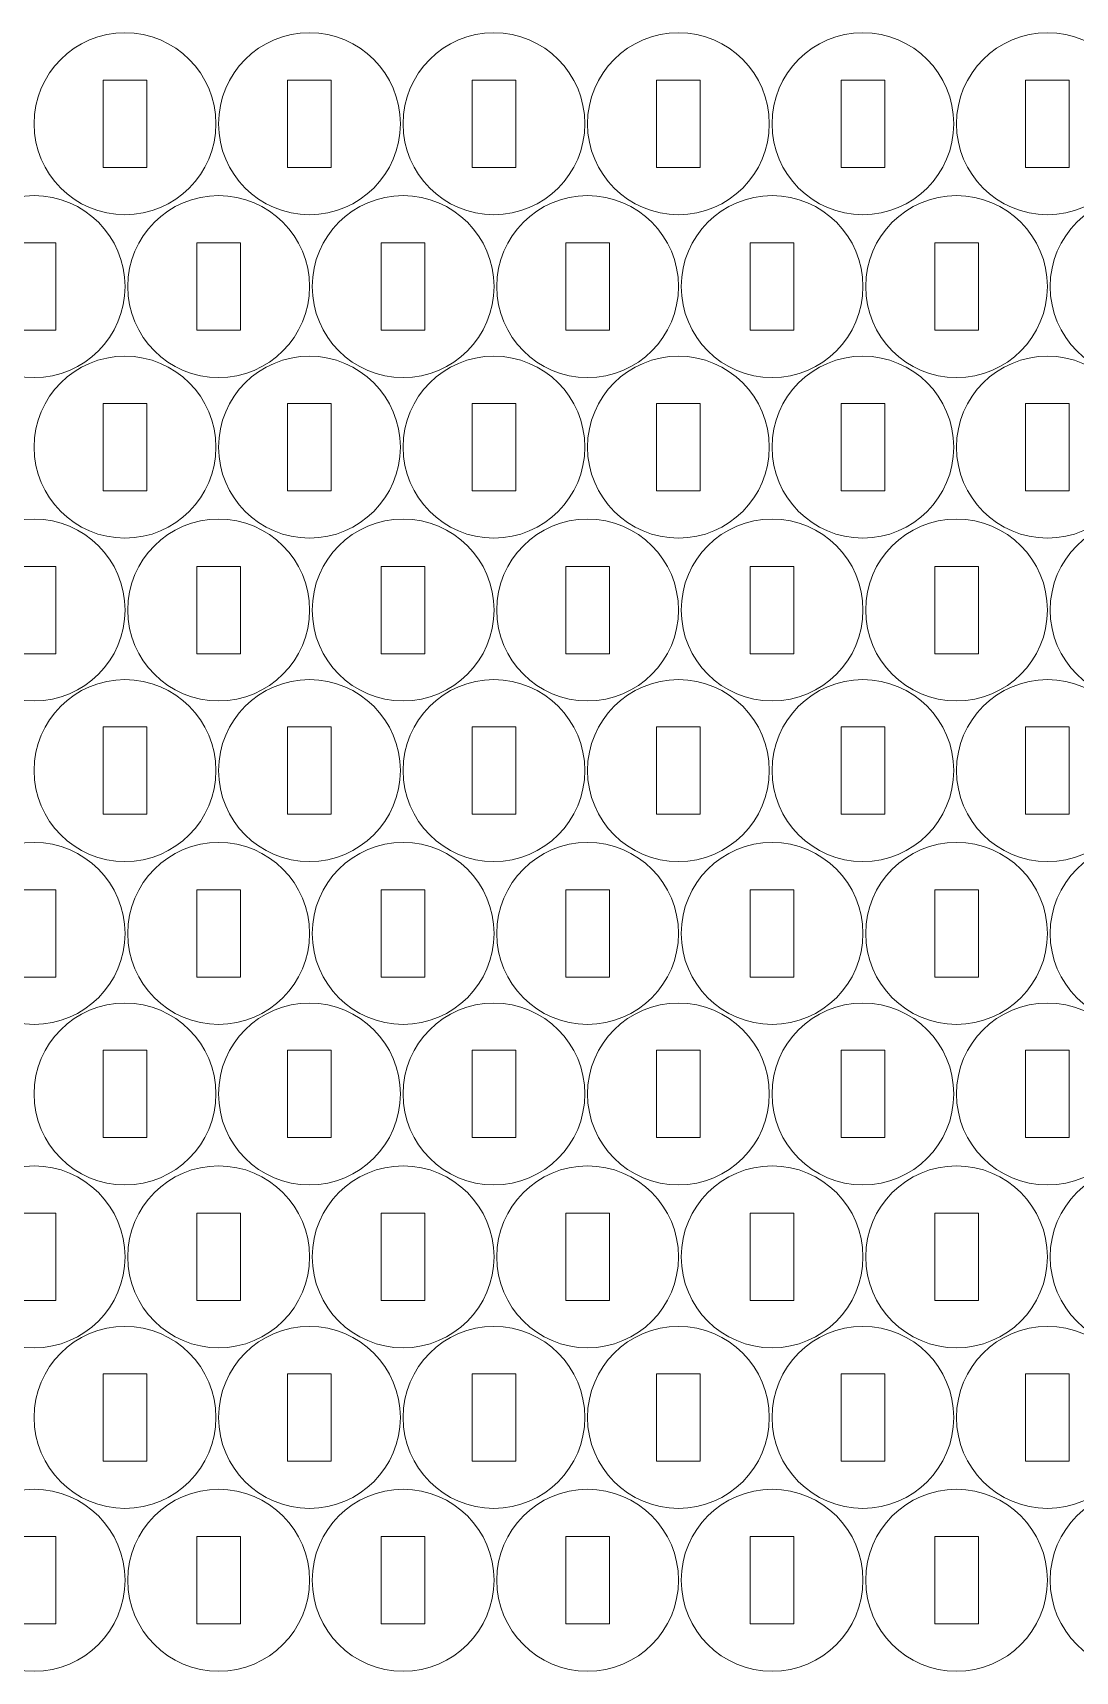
# Model space of a CAD drawing. Header units: millimetres. Extents: x -466 to 466, y -264 to 269.
# Drawn here: x 19.2 to 90.9, y -264.5 to -151.9 of the extents above; entities that cross this region are included whole.
import ezdxf

# ---------------------------------------------------------------- set-up
doc = ezdxf.new("R2010")
doc.units = ezdxf.units.MM
doc.header["$MEASUREMENT"] = 0
doc.layers.add('Camada 1', color=7, linetype='Continuous')

msp = doc.modelspace()

# ---------------------------------------------------------------- linework, layer by layer
at = {"layer": 'Camada 1', "lineweight": 20}
for points in [[(25.5564, -164.3964), (22.1046, -164.3964), (19.3064, -161.5982), (19.3064, -158.1464), (19.3064, -158.1464), (19.3064, -154.6946), (22.1046, -151.8964), (25.5564, -151.8964), (25.5564, -151.8964), (29.0082, -151.8964), (31.8064, -154.6946), (31.8064, -158.1464), (31.8064, -158.1464), (31.8064, -161.5982), (29.0082, -164.3964), (25.5564, -164.3964)], [(38.2416, -164.3964), (34.7898, -164.3964), (31.9916, -161.5982), (31.9916, -158.1464), (31.9916, -158.1464), (31.9916, -154.6946), (34.7898, -151.8964), (38.2416, -151.8964), (38.2416, -151.8964), (41.6934, -151.8964), (44.4916, -154.6946), (44.4916, -158.1464), (44.4916, -158.1464), (44.4916, -161.5982), (41.6934, -164.3964), (38.2416, -164.3964)], [(50.9268, -164.3964), (47.475, -164.3964), (44.6768, -161.5982), (44.6768, -158.1464), (44.6768, -158.1464), (44.6768, -154.6946), (47.475, -151.8964), (50.9268, -151.8964), (50.9268, -151.8964), (54.3786, -151.8964), (57.1768, -154.6946), (57.1768, -158.1464), (57.1768, -158.1464), (57.1768, -161.5982), (54.3786, -164.3964), (50.9268, -164.3964)], [(63.612, -164.3964), (60.1602, -164.3964), (57.362, -161.5982), (57.362, -158.1464), (57.362, -158.1464), (57.362, -154.6946), (60.1602, -151.8964), (63.612, -151.8964), (63.612, -151.8964), (67.0638, -151.8964), (69.862, -154.6946), (69.862, -158.1464), (69.862, -158.1464), (69.862, -161.5982), (67.0638, -164.3964), (63.612, -164.3964)], [(76.2972, -164.3964), (72.8454, -164.3964), (70.0472, -161.5982), (70.0472, -158.1464), (70.0472, -158.1464), (70.0472, -154.6946), (72.8454, -151.8964), (76.2972, -151.8964), (76.2972, -151.8964), (79.749, -151.8964), (82.5472, -154.6946), (82.5472, -158.1464), (82.5472, -158.1464), (82.5472, -161.5982), (79.749, -164.3964), (76.2972, -164.3964)], [(88.9824, -164.3964), (85.5306, -164.3964), (82.7324, -161.5982), (82.7324, -158.1464), (82.7324, -158.1464), (82.7324, -154.6946), (85.5306, -151.8964), (88.9824, -151.8964), (88.9824, -151.8964), (92.4342, -151.8964), (95.2324, -154.6946), (95.2324, -158.1464), (95.2324, -158.1464), (95.2324, -161.5982), (92.4342, -164.3964), (88.9824, -164.3964)], [(27.0564, -161.1464), (27.0564, -161.1464), (24.0564, -161.1464), (24.0564, -161.1464), (24.0564, -161.1464), (24.0564, -161.1464), (24.0564, -155.1464), (24.0564, -155.1464), (24.0564, -155.1464), (24.0564, -155.1464), (27.0564, -155.1464), (27.0564, -155.1464), (27.0564, -155.1464), (27.0564, -155.1464), (27.0564, -161.1464), (27.0564, -161.1464)], [(39.7416, -161.1464), (39.7416, -161.1464), (36.7416, -161.1464), (36.7416, -161.1464), (36.7416, -161.1464), (36.7416, -161.1464), (36.7416, -155.1464), (36.7416, -155.1464), (36.7416, -155.1464), (36.7416, -155.1464), (39.7416, -155.1464), (39.7416, -155.1464), (39.7416, -155.1464), (39.7416, -155.1464), (39.7416, -161.1464), (39.7416, -161.1464)], [(52.4268, -161.1464), (52.4268, -161.1464), (49.4268, -161.1464), (49.4268, -161.1464), (49.4268, -161.1464), (49.4268, -161.1464), (49.4268, -155.1464), (49.4268, -155.1464), (49.4268, -155.1464), (49.4268, -155.1464), (52.4268, -155.1464), (52.4268, -155.1464), (52.4268, -155.1464), (52.4268, -155.1464), (52.4268, -161.1464), (52.4268, -161.1464)], [(65.112, -161.1464), (65.112, -161.1464), (62.112, -161.1464), (62.112, -161.1464), (62.112, -161.1464), (62.112, -161.1464), (62.112, -155.1464), (62.112, -155.1464), (62.112, -155.1464), (62.112, -155.1464), (65.112, -155.1464), (65.112, -155.1464), (65.112, -155.1464), (65.112, -155.1464), (65.112, -161.1464), (65.112, -161.1464)], [(77.7972, -161.1464), (77.7972, -161.1464), (74.7972, -161.1464), (74.7972, -161.1464), (74.7972, -161.1464), (74.7972, -161.1464), (74.7972, -155.1464), (74.7972, -155.1464), (74.7972, -155.1464), (74.7972, -155.1464), (77.7972, -155.1464), (77.7972, -155.1464), (77.7972, -155.1464), (77.7972, -155.1464), (77.7972, -161.1464), (77.7972, -161.1464)], [(90.4824, -161.1464), (90.4824, -161.1464), (87.4824, -161.1464), (87.4824, -161.1464), (87.4824, -161.1464), (87.4824, -161.1464), (87.4824, -155.1464), (87.4824, -155.1464), (87.4824, -155.1464), (87.4824, -155.1464), (90.4824, -155.1464), (90.4824, -155.1464), (90.4824, -155.1464), (90.4824, -155.1464), (90.4824, -161.1464), (90.4824, -161.1464)], [(19.3122, -175.5884), (15.8604, -175.5884), (13.0622, -172.7902), (13.0622, -169.3384), (13.0622, -169.3384), (13.0622, -165.8866), (15.8604, -163.0884), (19.3122, -163.0884), (19.3122, -163.0884), (22.764, -163.0884), (25.5622, -165.8866), (25.5622, -169.3384), (25.5622, -169.3384), (25.5622, -172.7902), (22.764, -175.5884), (19.3122, -175.5884)], [(31.9974, -175.5884), (28.5456, -175.5884), (25.7474, -172.7902), (25.7474, -169.3384), (25.7474, -169.3384), (25.7474, -165.8866), (28.5456, -163.0884), (31.9974, -163.0884), (31.9974, -163.0884), (35.4492, -163.0884), (38.2474, -165.8866), (38.2474, -169.3384), (38.2474, -169.3384), (38.2474, -172.7902), (35.4492, -175.5884), (31.9974, -175.5884)], [(44.6826, -175.5884), (41.2308, -175.5884), (38.4326, -172.7902), (38.4326, -169.3384), (38.4326, -169.3384), (38.4326, -165.8866), (41.2308, -163.0884), (44.6826, -163.0884), (44.6826, -163.0884), (48.1344, -163.0884), (50.9326, -165.8866), (50.9326, -169.3384), (50.9326, -169.3384), (50.9326, -172.7902), (48.1344, -175.5884), (44.6826, -175.5884)], [(57.3678, -175.5884), (53.916, -175.5884), (51.1178, -172.7902), (51.1178, -169.3384), (51.1178, -169.3384), (51.1178, -165.8866), (53.916, -163.0884), (57.3678, -163.0884), (57.3678, -163.0884), (60.8196, -163.0884), (63.6178, -165.8866), (63.6178, -169.3384), (63.6178, -169.3384), (63.6178, -172.7902), (60.8196, -175.5884), (57.3678, -175.5884)], [(70.053, -175.5884), (66.6012, -175.5884), (63.803, -172.7902), (63.803, -169.3384), (63.803, -169.3384), (63.803, -165.8866), (66.6012, -163.0884), (70.053, -163.0884), (70.053, -163.0884), (73.5048, -163.0884), (76.303, -165.8866), (76.303, -169.3384), (76.303, -169.3384), (76.303, -172.7902), (73.5048, -175.5884), (70.053, -175.5884)], [(82.7382, -175.5884), (79.2864, -175.5884), (76.4882, -172.7902), (76.4882, -169.3384), (76.4882, -169.3384), (76.4882, -165.8866), (79.2864, -163.0884), (82.7382, -163.0884), (82.7382, -163.0884), (86.19, -163.0884), (88.9882, -165.8866), (88.9882, -169.3384), (88.9882, -169.3384), (88.9882, -172.7902), (86.19, -175.5884), (82.7382, -175.5884)], [(95.4234, -175.5884), (91.9716, -175.5884), (89.1734, -172.7902), (89.1734, -169.3384), (89.1734, -169.3384), (89.1734, -165.8866), (91.9716, -163.0884), (95.4234, -163.0884), (95.4234, -163.0884), (98.8752, -163.0884), (101.6734, -165.8866), (101.6734, -169.3384), (101.6734, -169.3384), (101.6734, -172.7902), (98.8752, -175.5884), (95.4234, -175.5884)], [(20.8122, -172.3384), (20.8122, -172.3384), (17.8122, -172.3384), (17.8122, -172.3384), (17.8122, -172.3384), (17.8122, -172.3384), (17.8122, -166.3384), (17.8122, -166.3384), (17.8122, -166.3384), (17.8122, -166.3384), (20.8122, -166.3384), (20.8122, -166.3384), (20.8122, -166.3384), (20.8122, -166.3384), (20.8122, -172.3384), (20.8122, -172.3384)], [(33.4974, -172.3384), (33.4974, -172.3384), (30.4974, -172.3384), (30.4974, -172.3384), (30.4974, -172.3384), (30.4974, -172.3384), (30.4974, -166.3384), (30.4974, -166.3384), (30.4974, -166.3384), (30.4974, -166.3384), (33.4974, -166.3384), (33.4974, -166.3384), (33.4974, -166.3384), (33.4974, -166.3384), (33.4974, -172.3384), (33.4974, -172.3384)], [(46.1826, -172.3384), (46.1826, -172.3384), (43.1826, -172.3384), (43.1826, -172.3384), (43.1826, -172.3384), (43.1826, -172.3384), (43.1826, -166.3384), (43.1826, -166.3384), (43.1826, -166.3384), (43.1826, -166.3384), (46.1826, -166.3384), (46.1826, -166.3384), (46.1826, -166.3384), (46.1826, -166.3384), (46.1826, -172.3384), (46.1826, -172.3384)], [(58.8678, -172.3384), (58.8678, -172.3384), (55.8678, -172.3384), (55.8678, -172.3384), (55.8678, -172.3384), (55.8678, -172.3384), (55.8678, -166.3384), (55.8678, -166.3384), (55.8678, -166.3384), (55.8678, -166.3384), (58.8678, -166.3384), (58.8678, -166.3384), (58.8678, -166.3384), (58.8678, -166.3384), (58.8678, -172.3384), (58.8678, -172.3384)], [(71.553, -172.3384), (71.553, -172.3384), (68.553, -172.3384), (68.553, -172.3384), (68.553, -172.3384), (68.553, -172.3384), (68.553, -166.3384), (68.553, -166.3384), (68.553, -166.3384), (68.553, -166.3384), (71.553, -166.3384), (71.553, -166.3384), (71.553, -166.3384), (71.553, -166.3384), (71.553, -172.3384), (71.553, -172.3384)], [(84.2382, -172.3384), (84.2382, -172.3384), (81.2382, -172.3384), (81.2382, -172.3384), (81.2382, -172.3384), (81.2382, -172.3384), (81.2382, -166.3384), (81.2382, -166.3384), (81.2382, -166.3384), (81.2382, -166.3384), (84.2382, -166.3384), (84.2382, -166.3384), (84.2382, -166.3384), (84.2382, -166.3384), (84.2382, -172.3384), (84.2382, -172.3384)], [(25.5564, -186.6215), (22.1046, -186.6215), (19.3064, -183.8233), (19.3064, -180.3715), (19.3064, -180.3715), (19.3064, -176.9197), (22.1046, -174.1215), (25.5564, -174.1215), (25.5564, -174.1215), (29.0082, -174.1215), (31.8064, -176.9197), (31.8064, -180.3715), (31.8064, -180.3715), (31.8064, -183.8233), (29.0082, -186.6215), (25.5564, -186.6215)], [(38.2416, -186.6215), (34.7898, -186.6215), (31.9916, -183.8233), (31.9916, -180.3715), (31.9916, -180.3715), (31.9916, -176.9197), (34.7898, -174.1215), (38.2416, -174.1215), (38.2416, -174.1215), (41.6934, -174.1215), (44.4916, -176.9197), (44.4916, -180.3715), (44.4916, -180.3715), (44.4916, -183.8233), (41.6934, -186.6215), (38.2416, -186.6215)], [(50.9268, -186.6215), (47.475, -186.6215), (44.6768, -183.8233), (44.6768, -180.3715), (44.6768, -180.3715), (44.6768, -176.9197), (47.475, -174.1215), (50.9268, -174.1215), (50.9268, -174.1215), (54.3786, -174.1215), (57.1768, -176.9197), (57.1768, -180.3715), (57.1768, -180.3715), (57.1768, -183.8233), (54.3786, -186.6215), (50.9268, -186.6215)], [(63.612, -186.6215), (60.1602, -186.6215), (57.362, -183.8233), (57.362, -180.3715), (57.362, -180.3715), (57.362, -176.9197), (60.1602, -174.1215), (63.612, -174.1215), (63.612, -174.1215), (67.0638, -174.1215), (69.862, -176.9197), (69.862, -180.3715), (69.862, -180.3715), (69.862, -183.8233), (67.0638, -186.6215), (63.612, -186.6215)], [(76.2972, -186.6215), (72.8454, -186.6215), (70.0472, -183.8233), (70.0472, -180.3715), (70.0472, -180.3715), (70.0472, -176.9197), (72.8454, -174.1215), (76.2972, -174.1215), (76.2972, -174.1215), (79.749, -174.1215), (82.5472, -176.9197), (82.5472, -180.3715), (82.5472, -180.3715), (82.5472, -183.8233), (79.749, -186.6215), (76.2972, -186.6215)], [(88.9824, -186.6215), (85.5306, -186.6215), (82.7324, -183.8233), (82.7324, -180.3715), (82.7324, -180.3715), (82.7324, -176.9197), (85.5306, -174.1215), (88.9824, -174.1215), (88.9824, -174.1215), (92.4342, -174.1215), (95.2324, -176.9197), (95.2324, -180.3715), (95.2324, -180.3715), (95.2324, -183.8233), (92.4342, -186.6215), (88.9824, -186.6215)], [(27.0564, -183.3715), (27.0564, -183.3715), (24.0564, -183.3715), (24.0564, -183.3715), (24.0564, -183.3715), (24.0564, -183.3715), (24.0564, -177.3715), (24.0564, -177.3715), (24.0564, -177.3715), (24.0564, -177.3715), (27.0564, -177.3715), (27.0564, -177.3715), (27.0564, -177.3715), (27.0564, -177.3715), (27.0564, -183.3715), (27.0564, -183.3715)], [(39.7416, -183.3715), (39.7416, -183.3715), (36.7416, -183.3715), (36.7416, -183.3715), (36.7416, -183.3715), (36.7416, -183.3715), (36.7416, -177.3715), (36.7416, -177.3715), (36.7416, -177.3715), (36.7416, -177.3715), (39.7416, -177.3715), (39.7416, -177.3715), (39.7416, -177.3715), (39.7416, -177.3715), (39.7416, -183.3715), (39.7416, -183.3715)], [(52.4268, -183.3715), (52.4268, -183.3715), (49.4268, -183.3715), (49.4268, -183.3715), (49.4268, -183.3715), (49.4268, -183.3715), (49.4268, -177.3715), (49.4268, -177.3715), (49.4268, -177.3715), (49.4268, -177.3715), (52.4268, -177.3715), (52.4268, -177.3715), (52.4268, -177.3715), (52.4268, -177.3715), (52.4268, -183.3715), (52.4268, -183.3715)], [(65.112, -183.3715), (65.112, -183.3715), (62.112, -183.3715), (62.112, -183.3715), (62.112, -183.3715), (62.112, -183.3715), (62.112, -177.3715), (62.112, -177.3715), (62.112, -177.3715), (62.112, -177.3715), (65.112, -177.3715), (65.112, -177.3715), (65.112, -177.3715), (65.112, -177.3715), (65.112, -183.3715), (65.112, -183.3715)], [(77.7972, -183.3715), (77.7972, -183.3715), (74.7972, -183.3715), (74.7972, -183.3715), (74.7972, -183.3715), (74.7972, -183.3715), (74.7972, -177.3715), (74.7972, -177.3715), (74.7972, -177.3715), (74.7972, -177.3715), (77.7972, -177.3715), (77.7972, -177.3715), (77.7972, -177.3715), (77.7972, -177.3715), (77.7972, -183.3715), (77.7972, -183.3715)], [(90.4824, -183.3715), (90.4824, -183.3715), (87.4824, -183.3715), (87.4824, -183.3715), (87.4824, -183.3715), (87.4824, -183.3715), (87.4824, -177.3715), (87.4824, -177.3715), (87.4824, -177.3715), (87.4824, -177.3715), (90.4824, -177.3715), (90.4824, -177.3715), (90.4824, -177.3715), (90.4824, -177.3715), (90.4824, -183.3715), (90.4824, -183.3715)], [(19.3122, -197.8135), (15.8604, -197.8135), (13.0622, -195.0153), (13.0622, -191.5635), (13.0622, -191.5635), (13.0622, -188.1117), (15.8604, -185.3135), (19.3122, -185.3135), (19.3122, -185.3135), (22.764, -185.3135), (25.5622, -188.1117), (25.5622, -191.5635), (25.5622, -191.5635), (25.5622, -195.0153), (22.764, -197.8135), (19.3122, -197.8135)], [(31.9974, -197.8135), (28.5456, -197.8135), (25.7474, -195.0153), (25.7474, -191.5635), (25.7474, -191.5635), (25.7474, -188.1117), (28.5456, -185.3135), (31.9974, -185.3135), (31.9974, -185.3135), (35.4492, -185.3135), (38.2474, -188.1117), (38.2474, -191.5635), (38.2474, -191.5635), (38.2474, -195.0153), (35.4492, -197.8135), (31.9974, -197.8135)], [(44.6826, -197.8135), (41.2308, -197.8135), (38.4326, -195.0153), (38.4326, -191.5635), (38.4326, -191.5635), (38.4326, -188.1117), (41.2308, -185.3135), (44.6826, -185.3135), (44.6826, -185.3135), (48.1344, -185.3135), (50.9326, -188.1117), (50.9326, -191.5635), (50.9326, -191.5635), (50.9326, -195.0153), (48.1344, -197.8135), (44.6826, -197.8135)], [(57.3678, -197.8135), (53.916, -197.8135), (51.1178, -195.0153), (51.1178, -191.5635), (51.1178, -191.5635), (51.1178, -188.1117), (53.916, -185.3135), (57.3678, -185.3135), (57.3678, -185.3135), (60.8196, -185.3135), (63.6178, -188.1117), (63.6178, -191.5635), (63.6178, -191.5635), (63.6178, -195.0153), (60.8196, -197.8135), (57.3678, -197.8135)], [(70.053, -197.8135), (66.6012, -197.8135), (63.803, -195.0153), (63.803, -191.5635), (63.803, -191.5635), (63.803, -188.1117), (66.6012, -185.3135), (70.053, -185.3135), (70.053, -185.3135), (73.5048, -185.3135), (76.303, -188.1117), (76.303, -191.5635), (76.303, -191.5635), (76.303, -195.0153), (73.5048, -197.8135), (70.053, -197.8135)], [(82.7382, -197.8135), (79.2864, -197.8135), (76.4882, -195.0153), (76.4882, -191.5635), (76.4882, -191.5635), (76.4882, -188.1117), (79.2864, -185.3135), (82.7382, -185.3135), (82.7382, -185.3135), (86.19, -185.3135), (88.9882, -188.1117), (88.9882, -191.5635), (88.9882, -191.5635), (88.9882, -195.0153), (86.19, -197.8135), (82.7382, -197.8135)], [(95.4234, -197.8135), (91.9716, -197.8135), (89.1734, -195.0153), (89.1734, -191.5635), (89.1734, -191.5635), (89.1734, -188.1117), (91.9716, -185.3135), (95.4234, -185.3135), (95.4234, -185.3135), (98.8752, -185.3135), (101.6734, -188.1117), (101.6734, -191.5635), (101.6734, -191.5635), (101.6734, -195.0153), (98.8752, -197.8135), (95.4234, -197.8135)], [(20.8122, -194.5635), (20.8122, -194.5635), (17.8122, -194.5635), (17.8122, -194.5635), (17.8122, -194.5635), (17.8122, -194.5635), (17.8122, -188.5635), (17.8122, -188.5635), (17.8122, -188.5635), (17.8122, -188.5635), (20.8122, -188.5635), (20.8122, -188.5635), (20.8122, -188.5635), (20.8122, -188.5635), (20.8122, -194.5635), (20.8122, -194.5635)], [(33.4974, -194.5635), (33.4974, -194.5635), (30.4974, -194.5635), (30.4974, -194.5635), (30.4974, -194.5635), (30.4974, -194.5635), (30.4974, -188.5635), (30.4974, -188.5635), (30.4974, -188.5635), (30.4974, -188.5635), (33.4974, -188.5635), (33.4974, -188.5635), (33.4974, -188.5635), (33.4974, -188.5635), (33.4974, -194.5635), (33.4974, -194.5635)], [(46.1826, -194.5635), (46.1826, -194.5635), (43.1826, -194.5635), (43.1826, -194.5635), (43.1826, -194.5635), (43.1826, -194.5635), (43.1826, -188.5635), (43.1826, -188.5635), (43.1826, -188.5635), (43.1826, -188.5635), (46.1826, -188.5635), (46.1826, -188.5635), (46.1826, -188.5635), (46.1826, -188.5635), (46.1826, -194.5635), (46.1826, -194.5635)], [(58.8678, -194.5635), (58.8678, -194.5635), (55.8678, -194.5635), (55.8678, -194.5635), (55.8678, -194.5635), (55.8678, -194.5635), (55.8678, -188.5635), (55.8678, -188.5635), (55.8678, -188.5635), (55.8678, -188.5635), (58.8678, -188.5635), (58.8678, -188.5635), (58.8678, -188.5635), (58.8678, -188.5635), (58.8678, -194.5635), (58.8678, -194.5635)], [(71.553, -194.5635), (71.553, -194.5635), (68.553, -194.5635), (68.553, -194.5635), (68.553, -194.5635), (68.553, -194.5635), (68.553, -188.5635), (68.553, -188.5635), (68.553, -188.5635), (68.553, -188.5635), (71.553, -188.5635), (71.553, -188.5635), (71.553, -188.5635), (71.553, -188.5635), (71.553, -194.5635), (71.553, -194.5635)], [(84.2382, -194.5635), (84.2382, -194.5635), (81.2382, -194.5635), (81.2382, -194.5635), (81.2382, -194.5635), (81.2382, -194.5635), (81.2382, -188.5635), (81.2382, -188.5635), (81.2382, -188.5635), (81.2382, -188.5635), (84.2382, -188.5635), (84.2382, -188.5635), (84.2382, -188.5635), (84.2382, -188.5635), (84.2382, -194.5635), (84.2382, -194.5635)], [(25.5564, -208.8466), (22.1046, -208.8466), (19.3064, -206.0484), (19.3064, -202.5966), (19.3064, -202.5966), (19.3064, -199.1448), (22.1046, -196.3466), (25.5564, -196.3466), (25.5564, -196.3466), (29.0082, -196.3466), (31.8064, -199.1448), (31.8064, -202.5966), (31.8064, -202.5966), (31.8064, -206.0484), (29.0082, -208.8466), (25.5564, -208.8466)], [(38.2416, -208.8466), (34.7898, -208.8466), (31.9916, -206.0484), (31.9916, -202.5966), (31.9916, -202.5966), (31.9916, -199.1448), (34.7898, -196.3466), (38.2416, -196.3466), (38.2416, -196.3466), (41.6934, -196.3466), (44.4916, -199.1448), (44.4916, -202.5966), (44.4916, -202.5966), (44.4916, -206.0484), (41.6934, -208.8466), (38.2416, -208.8466)], [(50.9268, -208.8466), (47.475, -208.8466), (44.6768, -206.0484), (44.6768, -202.5966), (44.6768, -202.5966), (44.6768, -199.1448), (47.475, -196.3466), (50.9268, -196.3466), (50.9268, -196.3466), (54.3786, -196.3466), (57.1768, -199.1448), (57.1768, -202.5966), (57.1768, -202.5966), (57.1768, -206.0484), (54.3786, -208.8466), (50.9268, -208.8466)], [(63.612, -208.8466), (60.1602, -208.8466), (57.362, -206.0484), (57.362, -202.5966), (57.362, -202.5966), (57.362, -199.1448), (60.1602, -196.3466), (63.612, -196.3466), (63.612, -196.3466), (67.0638, -196.3466), (69.862, -199.1448), (69.862, -202.5966), (69.862, -202.5966), (69.862, -206.0484), (67.0638, -208.8466), (63.612, -208.8466)], [(76.2972, -208.8466), (72.8454, -208.8466), (70.0472, -206.0484), (70.0472, -202.5966), (70.0472, -202.5966), (70.0472, -199.1448), (72.8454, -196.3466), (76.2972, -196.3466), (76.2972, -196.3466), (79.749, -196.3466), (82.5472, -199.1448), (82.5472, -202.5966), (82.5472, -202.5966), (82.5472, -206.0484), (79.749, -208.8466), (76.2972, -208.8466)], [(88.9824, -208.8466), (85.5306, -208.8466), (82.7324, -206.0484), (82.7324, -202.5966), (82.7324, -202.5966), (82.7324, -199.1448), (85.5306, -196.3466), (88.9824, -196.3466), (88.9824, -196.3466), (92.4342, -196.3466), (95.2324, -199.1448), (95.2324, -202.5966), (95.2324, -202.5966), (95.2324, -206.0484), (92.4342, -208.8466), (88.9824, -208.8466)], [(27.0564, -205.5966), (27.0564, -205.5966), (24.0564, -205.5966), (24.0564, -205.5966), (24.0564, -205.5966), (24.0564, -205.5966), (24.0564, -199.5966), (24.0564, -199.5966), (24.0564, -199.5966), (24.0564, -199.5966), (27.0564, -199.5966), (27.0564, -199.5966), (27.0564, -199.5966), (27.0564, -199.5966), (27.0564, -205.5966), (27.0564, -205.5966)], [(39.7416, -205.5966), (39.7416, -205.5966), (36.7416, -205.5966), (36.7416, -205.5966), (36.7416, -205.5966), (36.7416, -205.5966), (36.7416, -199.5966), (36.7416, -199.5966), (36.7416, -199.5966), (36.7416, -199.5966), (39.7416, -199.5966), (39.7416, -199.5966), (39.7416, -199.5966), (39.7416, -199.5966), (39.7416, -205.5966), (39.7416, -205.5966)], [(52.4268, -205.5966), (52.4268, -205.5966), (49.4268, -205.5966), (49.4268, -205.5966), (49.4268, -205.5966), (49.4268, -205.5966), (49.4268, -199.5966), (49.4268, -199.5966), (49.4268, -199.5966), (49.4268, -199.5966), (52.4268, -199.5966), (52.4268, -199.5966), (52.4268, -199.5966), (52.4268, -199.5966), (52.4268, -205.5966), (52.4268, -205.5966)], [(65.112, -205.5966), (65.112, -205.5966), (62.112, -205.5966), (62.112, -205.5966), (62.112, -205.5966), (62.112, -205.5966), (62.112, -199.5966), (62.112, -199.5966), (62.112, -199.5966), (62.112, -199.5966), (65.112, -199.5966), (65.112, -199.5966), (65.112, -199.5966), (65.112, -199.5966), (65.112, -205.5966), (65.112, -205.5966)], [(77.7972, -205.5966), (77.7972, -205.5966), (74.7972, -205.5966), (74.7972, -205.5966), (74.7972, -205.5966), (74.7972, -205.5966), (74.7972, -199.5966), (74.7972, -199.5966), (74.7972, -199.5966), (74.7972, -199.5966), (77.7972, -199.5966), (77.7972, -199.5966), (77.7972, -199.5966), (77.7972, -199.5966), (77.7972, -205.5966), (77.7972, -205.5966)], [(90.4824, -205.5966), (90.4824, -205.5966), (87.4824, -205.5966), (87.4824, -205.5966), (87.4824, -205.5966), (87.4824, -205.5966), (87.4824, -199.5966), (87.4824, -199.5966), (87.4824, -199.5966), (87.4824, -199.5966), (90.4824, -199.5966), (90.4824, -199.5966), (90.4824, -199.5966), (90.4824, -199.5966), (90.4824, -205.5966), (90.4824, -205.5966)], [(19.3122, -220.0386), (15.8604, -220.0386), (13.0622, -217.2404), (13.0622, -213.7886), (13.0622, -213.7886), (13.0622, -210.3368), (15.8604, -207.5386), (19.3122, -207.5386), (19.3122, -207.5386), (22.764, -207.5386), (25.5622, -210.3368), (25.5622, -213.7886), (25.5622, -213.7886), (25.5622, -217.2404), (22.764, -220.0386), (19.3122, -220.0386)], [(31.9974, -220.0386), (28.5456, -220.0386), (25.7474, -217.2404), (25.7474, -213.7886), (25.7474, -213.7886), (25.7474, -210.3368), (28.5456, -207.5386), (31.9974, -207.5386), (31.9974, -207.5386), (35.4492, -207.5386), (38.2474, -210.3368), (38.2474, -213.7886), (38.2474, -213.7886), (38.2474, -217.2404), (35.4492, -220.0386), (31.9974, -220.0386)], [(44.6826, -220.0386), (41.2308, -220.0386), (38.4326, -217.2404), (38.4326, -213.7886), (38.4326, -213.7886), (38.4326, -210.3368), (41.2308, -207.5386), (44.6826, -207.5386), (44.6826, -207.5386), (48.1344, -207.5386), (50.9326, -210.3368), (50.9326, -213.7886), (50.9326, -213.7886), (50.9326, -217.2404), (48.1344, -220.0386), (44.6826, -220.0386)], [(57.3678, -220.0386), (53.916, -220.0386), (51.1178, -217.2404), (51.1178, -213.7886), (51.1178, -213.7886), (51.1178, -210.3368), (53.916, -207.5386), (57.3678, -207.5386), (57.3678, -207.5386), (60.8196, -207.5386), (63.6178, -210.3368), (63.6178, -213.7886), (63.6178, -213.7886), (63.6178, -217.2404), (60.8196, -220.0386), (57.3678, -220.0386)], [(70.053, -220.0386), (66.6012, -220.0386), (63.803, -217.2404), (63.803, -213.7886), (63.803, -213.7886), (63.803, -210.3368), (66.6012, -207.5386), (70.053, -207.5386), (70.053, -207.5386), (73.5048, -207.5386), (76.303, -210.3368), (76.303, -213.7886), (76.303, -213.7886), (76.303, -217.2404), (73.5048, -220.0386), (70.053, -220.0386)], [(82.7382, -220.0386), (79.2864, -220.0386), (76.4882, -217.2404), (76.4882, -213.7886), (76.4882, -213.7886), (76.4882, -210.3368), (79.2864, -207.5386), (82.7382, -207.5386), (82.7382, -207.5386), (86.19, -207.5386), (88.9882, -210.3368), (88.9882, -213.7886), (88.9882, -213.7886), (88.9882, -217.2404), (86.19, -220.0386), (82.7382, -220.0386)], [(95.4234, -220.0386), (91.9716, -220.0386), (89.1734, -217.2404), (89.1734, -213.7886), (89.1734, -213.7886), (89.1734, -210.3368), (91.9716, -207.5386), (95.4234, -207.5386), (95.4234, -207.5386), (98.8752, -207.5386), (101.6734, -210.3368), (101.6734, -213.7886), (101.6734, -213.7886), (101.6734, -217.2404), (98.8752, -220.0386), (95.4234, -220.0386)], [(20.8122, -216.7886), (20.8122, -216.7886), (17.8122, -216.7886), (17.8122, -216.7886), (17.8122, -216.7886), (17.8122, -216.7886), (17.8122, -210.7886), (17.8122, -210.7886), (17.8122, -210.7886), (17.8122, -210.7886), (20.8122, -210.7886), (20.8122, -210.7886), (20.8122, -210.7886), (20.8122, -210.7886), (20.8122, -216.7886), (20.8122, -216.7886)], [(33.4974, -216.7886), (33.4974, -216.7886), (30.4974, -216.7886), (30.4974, -216.7886), (30.4974, -216.7886), (30.4974, -216.7886), (30.4974, -210.7886), (30.4974, -210.7886), (30.4974, -210.7886), (30.4974, -210.7886), (33.4974, -210.7886), (33.4974, -210.7886), (33.4974, -210.7886), (33.4974, -210.7886), (33.4974, -216.7886), (33.4974, -216.7886)], [(46.1826, -216.7886), (46.1826, -216.7886), (43.1826, -216.7886), (43.1826, -216.7886), (43.1826, -216.7886), (43.1826, -216.7886), (43.1826, -210.7886), (43.1826, -210.7886), (43.1826, -210.7886), (43.1826, -210.7886), (46.1826, -210.7886), (46.1826, -210.7886), (46.1826, -210.7886), (46.1826, -210.7886), (46.1826, -216.7886), (46.1826, -216.7886)], [(58.8678, -216.7886), (58.8678, -216.7886), (55.8678, -216.7886), (55.8678, -216.7886), (55.8678, -216.7886), (55.8678, -216.7886), (55.8678, -210.7886), (55.8678, -210.7886), (55.8678, -210.7886), (55.8678, -210.7886), (58.8678, -210.7886), (58.8678, -210.7886), (58.8678, -210.7886), (58.8678, -210.7886), (58.8678, -216.7886), (58.8678, -216.7886)], [(71.553, -216.7886), (71.553, -216.7886), (68.553, -216.7886), (68.553, -216.7886), (68.553, -216.7886), (68.553, -216.7886), (68.553, -210.7886), (68.553, -210.7886), (68.553, -210.7886), (68.553, -210.7886), (71.553, -210.7886), (71.553, -210.7886), (71.553, -210.7886), (71.553, -210.7886), (71.553, -216.7886), (71.553, -216.7886)], [(84.2382, -216.7886), (84.2382, -216.7886), (81.2382, -216.7886), (81.2382, -216.7886), (81.2382, -216.7886), (81.2382, -216.7886), (81.2382, -210.7886), (81.2382, -210.7886), (81.2382, -210.7886), (81.2382, -210.7886), (84.2382, -210.7886), (84.2382, -210.7886), (84.2382, -210.7886), (84.2382, -210.7886), (84.2382, -216.7886), (84.2382, -216.7886)], [(25.5564, -231.0717), (22.1046, -231.0717), (19.3064, -228.2735), (19.3064, -224.8217), (19.3064, -224.8217), (19.3064, -221.3699), (22.1046, -218.5717), (25.5564, -218.5717), (25.5564, -218.5717), (29.0082, -218.5717), (31.8064, -221.3699), (31.8064, -224.8217), (31.8064, -224.8217), (31.8064, -228.2735), (29.0082, -231.0717), (25.5564, -231.0717)], [(38.2416, -231.0717), (34.7898, -231.0717), (31.9916, -228.2735), (31.9916, -224.8217), (31.9916, -224.8217), (31.9916, -221.3699), (34.7898, -218.5717), (38.2416, -218.5717), (38.2416, -218.5717), (41.6934, -218.5717), (44.4916, -221.3699), (44.4916, -224.8217), (44.4916, -224.8217), (44.4916, -228.2735), (41.6934, -231.0717), (38.2416, -231.0717)], [(50.9268, -231.0717), (47.475, -231.0717), (44.6768, -228.2735), (44.6768, -224.8217), (44.6768, -224.8217), (44.6768, -221.3699), (47.475, -218.5717), (50.9268, -218.5717), (50.9268, -218.5717), (54.3786, -218.5717), (57.1768, -221.3699), (57.1768, -224.8217), (57.1768, -224.8217), (57.1768, -228.2735), (54.3786, -231.0717), (50.9268, -231.0717)], [(63.612, -231.0717), (60.1602, -231.0717), (57.362, -228.2735), (57.362, -224.8217), (57.362, -224.8217), (57.362, -221.3699), (60.1602, -218.5717), (63.612, -218.5717), (63.612, -218.5717), (67.0638, -218.5717), (69.862, -221.3699), (69.862, -224.8217), (69.862, -224.8217), (69.862, -228.2735), (67.0638, -231.0717), (63.612, -231.0717)], [(76.2972, -231.0717), (72.8454, -231.0717), (70.0472, -228.2735), (70.0472, -224.8217), (70.0472, -224.8217), (70.0472, -221.3699), (72.8454, -218.5717), (76.2972, -218.5717), (76.2972, -218.5717), (79.749, -218.5717), (82.5472, -221.3699), (82.5472, -224.8217), (82.5472, -224.8217), (82.5472, -228.2735), (79.749, -231.0717), (76.2972, -231.0717)], [(88.9824, -231.0717), (85.5306, -231.0717), (82.7324, -228.2735), (82.7324, -224.8217), (82.7324, -224.8217), (82.7324, -221.3699), (85.5306, -218.5717), (88.9824, -218.5717), (88.9824, -218.5717), (92.4342, -218.5717), (95.2324, -221.3699), (95.2324, -224.8217), (95.2324, -224.8217), (95.2324, -228.2735), (92.4342, -231.0717), (88.9824, -231.0717)], [(27.0564, -227.8217), (27.0564, -227.8217), (24.0564, -227.8217), (24.0564, -227.8217), (24.0564, -227.8217), (24.0564, -227.8217), (24.0564, -221.8217), (24.0564, -221.8217), (24.0564, -221.8217), (24.0564, -221.8217), (27.0564, -221.8217), (27.0564, -221.8217), (27.0564, -221.8217), (27.0564, -221.8217), (27.0564, -227.8217), (27.0564, -227.8217)], [(39.7416, -227.8217), (39.7416, -227.8217), (36.7416, -227.8217), (36.7416, -227.8217), (36.7416, -227.8217), (36.7416, -227.8217), (36.7416, -221.8217), (36.7416, -221.8217), (36.7416, -221.8217), (36.7416, -221.8217), (39.7416, -221.8217), (39.7416, -221.8217), (39.7416, -221.8217), (39.7416, -221.8217), (39.7416, -227.8217), (39.7416, -227.8217)], [(52.4268, -227.8217), (52.4268, -227.8217), (49.4268, -227.8217), (49.4268, -227.8217), (49.4268, -227.8217), (49.4268, -227.8217), (49.4268, -221.8217), (49.4268, -221.8217), (49.4268, -221.8217), (49.4268, -221.8217), (52.4268, -221.8217), (52.4268, -221.8217), (52.4268, -221.8217), (52.4268, -221.8217), (52.4268, -227.8217), (52.4268, -227.8217)], [(65.112, -227.8217), (65.112, -227.8217), (62.112, -227.8217), (62.112, -227.8217), (62.112, -227.8217), (62.112, -227.8217), (62.112, -221.8217), (62.112, -221.8217), (62.112, -221.8217), (62.112, -221.8217), (65.112, -221.8217), (65.112, -221.8217), (65.112, -221.8217), (65.112, -221.8217), (65.112, -227.8217), (65.112, -227.8217)], [(77.7972, -227.8217), (77.7972, -227.8217), (74.7972, -227.8217), (74.7972, -227.8217), (74.7972, -227.8217), (74.7972, -227.8217), (74.7972, -221.8217), (74.7972, -221.8217), (74.7972, -221.8217), (74.7972, -221.8217), (77.7972, -221.8217), (77.7972, -221.8217), (77.7972, -221.8217), (77.7972, -221.8217), (77.7972, -227.8217), (77.7972, -227.8217)], [(90.4824, -227.8217), (90.4824, -227.8217), (87.4824, -227.8217), (87.4824, -227.8217), (87.4824, -227.8217), (87.4824, -227.8217), (87.4824, -221.8217), (87.4824, -221.8217), (87.4824, -221.8217), (87.4824, -221.8217), (90.4824, -221.8217), (90.4824, -221.8217), (90.4824, -221.8217), (90.4824, -221.8217), (90.4824, -227.8217), (90.4824, -227.8217)], [(19.3122, -242.2637), (15.8604, -242.2637), (13.0622, -239.4655), (13.0622, -236.0137), (13.0622, -236.0137), (13.0622, -232.5619), (15.8604, -229.7637), (19.3122, -229.7637), (19.3122, -229.7637), (22.764, -229.7637), (25.5622, -232.5619), (25.5622, -236.0137), (25.5622, -236.0137), (25.5622, -239.4655), (22.764, -242.2637), (19.3122, -242.2637)], [(31.9974, -242.2637), (28.5456, -242.2637), (25.7474, -239.4655), (25.7474, -236.0137), (25.7474, -236.0137), (25.7474, -232.5619), (28.5456, -229.7637), (31.9974, -229.7637), (31.9974, -229.7637), (35.4492, -229.7637), (38.2474, -232.5619), (38.2474, -236.0137), (38.2474, -236.0137), (38.2474, -239.4655), (35.4492, -242.2637), (31.9974, -242.2637)], [(44.6826, -242.2637), (41.2308, -242.2637), (38.4326, -239.4655), (38.4326, -236.0137), (38.4326, -236.0137), (38.4326, -232.5619), (41.2308, -229.7637), (44.6826, -229.7637), (44.6826, -229.7637), (48.1344, -229.7637), (50.9326, -232.5619), (50.9326, -236.0137), (50.9326, -236.0137), (50.9326, -239.4655), (48.1344, -242.2637), (44.6826, -242.2637)], [(57.3678, -242.2637), (53.916, -242.2637), (51.1178, -239.4655), (51.1178, -236.0137), (51.1178, -236.0137), (51.1178, -232.5619), (53.916, -229.7637), (57.3678, -229.7637), (57.3678, -229.7637), (60.8196, -229.7637), (63.6178, -232.5619), (63.6178, -236.0137), (63.6178, -236.0137), (63.6178, -239.4655), (60.8196, -242.2637), (57.3678, -242.2637)], [(70.053, -242.2637), (66.6012, -242.2637), (63.803, -239.4655), (63.803, -236.0137), (63.803, -236.0137), (63.803, -232.5619), (66.6012, -229.7637), (70.053, -229.7637), (70.053, -229.7637), (73.5048, -229.7637), (76.303, -232.5619), (76.303, -236.0137), (76.303, -236.0137), (76.303, -239.4655), (73.5048, -242.2637), (70.053, -242.2637)], [(82.7382, -242.2637), (79.2864, -242.2637), (76.4882, -239.4655), (76.4882, -236.0137), (76.4882, -236.0137), (76.4882, -232.5619), (79.2864, -229.7637), (82.7382, -229.7637), (82.7382, -229.7637), (86.19, -229.7637), (88.9882, -232.5619), (88.9882, -236.0137), (88.9882, -236.0137), (88.9882, -239.4655), (86.19, -242.2637), (82.7382, -242.2637)], [(95.4234, -242.2637), (91.9716, -242.2637), (89.1734, -239.4655), (89.1734, -236.0137), (89.1734, -236.0137), (89.1734, -232.5619), (91.9716, -229.7637), (95.4234, -229.7637), (95.4234, -229.7637), (98.8752, -229.7637), (101.6734, -232.5619), (101.6734, -236.0137), (101.6734, -236.0137), (101.6734, -239.4655), (98.8752, -242.2637), (95.4234, -242.2637)], [(20.8122, -239.0137), (20.8122, -239.0137), (17.8122, -239.0137), (17.8122, -239.0137), (17.8122, -239.0137), (17.8122, -239.0137), (17.8122, -233.0137), (17.8122, -233.0137), (17.8122, -233.0137), (17.8122, -233.0137), (20.8122, -233.0137), (20.8122, -233.0137), (20.8122, -233.0137), (20.8122, -233.0137), (20.8122, -239.0137), (20.8122, -239.0137)], [(33.4974, -239.0137), (33.4974, -239.0137), (30.4974, -239.0137), (30.4974, -239.0137), (30.4974, -239.0137), (30.4974, -239.0137), (30.4974, -233.0137), (30.4974, -233.0137), (30.4974, -233.0137), (30.4974, -233.0137), (33.4974, -233.0137), (33.4974, -233.0137), (33.4974, -233.0137), (33.4974, -233.0137), (33.4974, -239.0137), (33.4974, -239.0137)], [(46.1826, -239.0137), (46.1826, -239.0137), (43.1826, -239.0137), (43.1826, -239.0137), (43.1826, -239.0137), (43.1826, -239.0137), (43.1826, -233.0137), (43.1826, -233.0137), (43.1826, -233.0137), (43.1826, -233.0137), (46.1826, -233.0137), (46.1826, -233.0137), (46.1826, -233.0137), (46.1826, -233.0137), (46.1826, -239.0137), (46.1826, -239.0137)], [(58.8678, -239.0137), (58.8678, -239.0137), (55.8678, -239.0137), (55.8678, -239.0137), (55.8678, -239.0137), (55.8678, -239.0137), (55.8678, -233.0137), (55.8678, -233.0137), (55.8678, -233.0137), (55.8678, -233.0137), (58.8678, -233.0137), (58.8678, -233.0137), (58.8678, -233.0137), (58.8678, -233.0137), (58.8678, -239.0137), (58.8678, -239.0137)], [(71.553, -239.0137), (71.553, -239.0137), (68.553, -239.0137), (68.553, -239.0137), (68.553, -239.0137), (68.553, -239.0137), (68.553, -233.0137), (68.553, -233.0137), (68.553, -233.0137), (68.553, -233.0137), (71.553, -233.0137), (71.553, -233.0137), (71.553, -233.0137), (71.553, -233.0137), (71.553, -239.0137), (71.553, -239.0137)], [(84.2382, -239.0137), (84.2382, -239.0137), (81.2382, -239.0137), (81.2382, -239.0137), (81.2382, -239.0137), (81.2382, -239.0137), (81.2382, -233.0137), (81.2382, -233.0137), (81.2382, -233.0137), (81.2382, -233.0137), (84.2382, -233.0137), (84.2382, -233.0137), (84.2382, -233.0137), (84.2382, -233.0137), (84.2382, -239.0137), (84.2382, -239.0137)], [(25.5564, -253.2968), (22.1046, -253.2968), (19.3064, -250.4986), (19.3064, -247.0468), (19.3064, -247.0468), (19.3064, -243.595), (22.1046, -240.7968), (25.5564, -240.7968), (25.5564, -240.7968), (29.0082, -240.7968), (31.8064, -243.595), (31.8064, -247.0468), (31.8064, -247.0468), (31.8064, -250.4986), (29.0082, -253.2968), (25.5564, -253.2968)], [(38.2416, -253.2968), (34.7898, -253.2968), (31.9916, -250.4986), (31.9916, -247.0468), (31.9916, -247.0468), (31.9916, -243.595), (34.7898, -240.7968), (38.2416, -240.7968), (38.2416, -240.7968), (41.6934, -240.7968), (44.4916, -243.595), (44.4916, -247.0468), (44.4916, -247.0468), (44.4916, -250.4986), (41.6934, -253.2968), (38.2416, -253.2968)], [(50.9268, -253.2968), (47.475, -253.2968), (44.6768, -250.4986), (44.6768, -247.0468), (44.6768, -247.0468), (44.6768, -243.595), (47.475, -240.7968), (50.9268, -240.7968), (50.9268, -240.7968), (54.3786, -240.7968), (57.1768, -243.595), (57.1768, -247.0468), (57.1768, -247.0468), (57.1768, -250.4986), (54.3786, -253.2968), (50.9268, -253.2968)], [(63.612, -253.2968), (60.1602, -253.2968), (57.362, -250.4986), (57.362, -247.0468), (57.362, -247.0468), (57.362, -243.595), (60.1602, -240.7968), (63.612, -240.7968), (63.612, -240.7968), (67.0638, -240.7968), (69.862, -243.595), (69.862, -247.0468), (69.862, -247.0468), (69.862, -250.4986), (67.0638, -253.2968), (63.612, -253.2968)], [(76.2972, -253.2968), (72.8454, -253.2968), (70.0472, -250.4986), (70.0472, -247.0468), (70.0472, -247.0468), (70.0472, -243.595), (72.8454, -240.7968), (76.2972, -240.7968), (76.2972, -240.7968), (79.749, -240.7968), (82.5472, -243.595), (82.5472, -247.0468), (82.5472, -247.0468), (82.5472, -250.4986), (79.749, -253.2968), (76.2972, -253.2968)], [(88.9824, -253.2968), (85.5306, -253.2968), (82.7324, -250.4986), (82.7324, -247.0468), (82.7324, -247.0468), (82.7324, -243.595), (85.5306, -240.7968), (88.9824, -240.7968), (88.9824, -240.7968), (92.4342, -240.7968), (95.2324, -243.595), (95.2324, -247.0468), (95.2324, -247.0468), (95.2324, -250.4986), (92.4342, -253.2968), (88.9824, -253.2968)], [(27.0564, -250.0468), (27.0564, -250.0468), (24.0564, -250.0468), (24.0564, -250.0468), (24.0564, -250.0468), (24.0564, -250.0468), (24.0564, -244.0468), (24.0564, -244.0468), (24.0564, -244.0468), (24.0564, -244.0468), (27.0564, -244.0468), (27.0564, -244.0468), (27.0564, -244.0468), (27.0564, -244.0468), (27.0564, -250.0468), (27.0564, -250.0468)], [(39.7416, -250.0468), (39.7416, -250.0468), (36.7416, -250.0468), (36.7416, -250.0468), (36.7416, -250.0468), (36.7416, -250.0468), (36.7416, -244.0468), (36.7416, -244.0468), (36.7416, -244.0468), (36.7416, -244.0468), (39.7416, -244.0468), (39.7416, -244.0468), (39.7416, -244.0468), (39.7416, -244.0468), (39.7416, -250.0468), (39.7416, -250.0468)], [(52.4268, -250.0468), (52.4268, -250.0468), (49.4268, -250.0468), (49.4268, -250.0468), (49.4268, -250.0468), (49.4268, -250.0468), (49.4268, -244.0468), (49.4268, -244.0468), (49.4268, -244.0468), (49.4268, -244.0468), (52.4268, -244.0468), (52.4268, -244.0468), (52.4268, -244.0468), (52.4268, -244.0468), (52.4268, -250.0468), (52.4268, -250.0468)], [(65.112, -250.0468), (65.112, -250.0468), (62.112, -250.0468), (62.112, -250.0468), (62.112, -250.0468), (62.112, -250.0468), (62.112, -244.0468), (62.112, -244.0468), (62.112, -244.0468), (62.112, -244.0468), (65.112, -244.0468), (65.112, -244.0468), (65.112, -244.0468), (65.112, -244.0468), (65.112, -250.0468), (65.112, -250.0468)], [(77.7972, -250.0468), (77.7972, -250.0468), (74.7972, -250.0468), (74.7972, -250.0468), (74.7972, -250.0468), (74.7972, -250.0468), (74.7972, -244.0468), (74.7972, -244.0468), (74.7972, -244.0468), (74.7972, -244.0468), (77.7972, -244.0468), (77.7972, -244.0468), (77.7972, -244.0468), (77.7972, -244.0468), (77.7972, -250.0468), (77.7972, -250.0468)], [(90.4824, -250.0468), (90.4824, -250.0468), (87.4824, -250.0468), (87.4824, -250.0468), (87.4824, -250.0468), (87.4824, -250.0468), (87.4824, -244.0468), (87.4824, -244.0468), (87.4824, -244.0468), (87.4824, -244.0468), (90.4824, -244.0468), (90.4824, -244.0468), (90.4824, -244.0468), (90.4824, -244.0468), (90.4824, -250.0468), (90.4824, -250.0468)], [(19.3122, -264.4888), (15.8604, -264.4888), (13.0622, -261.6906), (13.0622, -258.2388), (13.0622, -258.2388), (13.0622, -254.787), (15.8604, -251.9888), (19.3122, -251.9888), (19.3122, -251.9888), (22.764, -251.9888), (25.5622, -254.787), (25.5622, -258.2388), (25.5622, -258.2388), (25.5622, -261.6906), (22.764, -264.4888), (19.3122, -264.4888)], [(31.9974, -264.4888), (28.5456, -264.4888), (25.7474, -261.6906), (25.7474, -258.2388), (25.7474, -258.2388), (25.7474, -254.787), (28.5456, -251.9888), (31.9974, -251.9888), (31.9974, -251.9888), (35.4492, -251.9888), (38.2474, -254.787), (38.2474, -258.2388), (38.2474, -258.2388), (38.2474, -261.6906), (35.4492, -264.4888), (31.9974, -264.4888)], [(44.6826, -264.4888), (41.2308, -264.4888), (38.4326, -261.6906), (38.4326, -258.2388), (38.4326, -258.2388), (38.4326, -254.787), (41.2308, -251.9888), (44.6826, -251.9888), (44.6826, -251.9888), (48.1344, -251.9888), (50.9326, -254.787), (50.9326, -258.2388), (50.9326, -258.2388), (50.9326, -261.6906), (48.1344, -264.4888), (44.6826, -264.4888)], [(57.3678, -264.4888), (53.916, -264.4888), (51.1178, -261.6906), (51.1178, -258.2388), (51.1178, -258.2388), (51.1178, -254.787), (53.916, -251.9888), (57.3678, -251.9888), (57.3678, -251.9888), (60.8196, -251.9888), (63.6178, -254.787), (63.6178, -258.2388), (63.6178, -258.2388), (63.6178, -261.6906), (60.8196, -264.4888), (57.3678, -264.4888)], [(70.053, -264.4888), (66.6012, -264.4888), (63.803, -261.6906), (63.803, -258.2388), (63.803, -258.2388), (63.803, -254.787), (66.6012, -251.9888), (70.053, -251.9888), (70.053, -251.9888), (73.5048, -251.9888), (76.303, -254.787), (76.303, -258.2388), (76.303, -258.2388), (76.303, -261.6906), (73.5048, -264.4888), (70.053, -264.4888)], [(82.7382, -264.4888), (79.2864, -264.4888), (76.4882, -261.6906), (76.4882, -258.2388), (76.4882, -258.2388), (76.4882, -254.787), (79.2864, -251.9888), (82.7382, -251.9888), (82.7382, -251.9888), (86.19, -251.9888), (88.9882, -254.787), (88.9882, -258.2388), (88.9882, -258.2388), (88.9882, -261.6906), (86.19, -264.4888), (82.7382, -264.4888)], [(95.4234, -264.4888), (91.9716, -264.4888), (89.1734, -261.6906), (89.1734, -258.2388), (89.1734, -258.2388), (89.1734, -254.787), (91.9716, -251.9888), (95.4234, -251.9888), (95.4234, -251.9888), (98.8752, -251.9888), (101.6734, -254.787), (101.6734, -258.2388), (101.6734, -258.2388), (101.6734, -261.6906), (98.8752, -264.4888), (95.4234, -264.4888)], [(20.8122, -261.2388), (20.8122, -261.2388), (17.8122, -261.2388), (17.8122, -261.2388), (17.8122, -261.2388), (17.8122, -261.2388), (17.8122, -255.2388), (17.8122, -255.2388), (17.8122, -255.2388), (17.8122, -255.2388), (20.8122, -255.2388), (20.8122, -255.2388), (20.8122, -255.2388), (20.8122, -255.2388), (20.8122, -261.2388), (20.8122, -261.2388)], [(33.4974, -261.2388), (33.4974, -261.2388), (30.4974, -261.2388), (30.4974, -261.2388), (30.4974, -261.2388), (30.4974, -261.2388), (30.4974, -255.2388), (30.4974, -255.2388), (30.4974, -255.2388), (30.4974, -255.2388), (33.4974, -255.2388), (33.4974, -255.2388), (33.4974, -255.2388), (33.4974, -255.2388), (33.4974, -261.2388), (33.4974, -261.2388)], [(46.1826, -261.2388), (46.1826, -261.2388), (43.1826, -261.2388), (43.1826, -261.2388), (43.1826, -261.2388), (43.1826, -261.2388), (43.1826, -255.2388), (43.1826, -255.2388), (43.1826, -255.2388), (43.1826, -255.2388), (46.1826, -255.2388), (46.1826, -255.2388), (46.1826, -255.2388), (46.1826, -255.2388), (46.1826, -261.2388), (46.1826, -261.2388)], [(58.8678, -261.2388), (58.8678, -261.2388), (55.8678, -261.2388), (55.8678, -261.2388), (55.8678, -261.2388), (55.8678, -261.2388), (55.8678, -255.2388), (55.8678, -255.2388), (55.8678, -255.2388), (55.8678, -255.2388), (58.8678, -255.2388), (58.8678, -255.2388), (58.8678, -255.2388), (58.8678, -255.2388), (58.8678, -261.2388), (58.8678, -261.2388)], [(71.553, -261.2388), (71.553, -261.2388), (68.553, -261.2388), (68.553, -261.2388), (68.553, -261.2388), (68.553, -261.2388), (68.553, -255.2388), (68.553, -255.2388), (68.553, -255.2388), (68.553, -255.2388), (71.553, -255.2388), (71.553, -255.2388), (71.553, -255.2388), (71.553, -255.2388), (71.553, -261.2388), (71.553, -261.2388)], [(84.2382, -261.2388), (84.2382, -261.2388), (81.2382, -261.2388), (81.2382, -261.2388), (81.2382, -261.2388), (81.2382, -261.2388), (81.2382, -255.2388), (81.2382, -255.2388), (81.2382, -255.2388), (81.2382, -255.2388), (84.2382, -255.2388), (84.2382, -255.2388), (84.2382, -255.2388), (84.2382, -255.2388), (84.2382, -261.2388), (84.2382, -261.2388)]]:
    msp.add_open_spline(points, degree=3, knots=[0, 0, 0, 0, 0.2, 0.2, 0.2, 0.2, 0.4, 0.4, 0.4, 0.4, 0.6, 0.6, 0.6, 0.6, 1, 1, 1, 1], dxfattribs=at)

doc.saveas('drawing.dxf')
